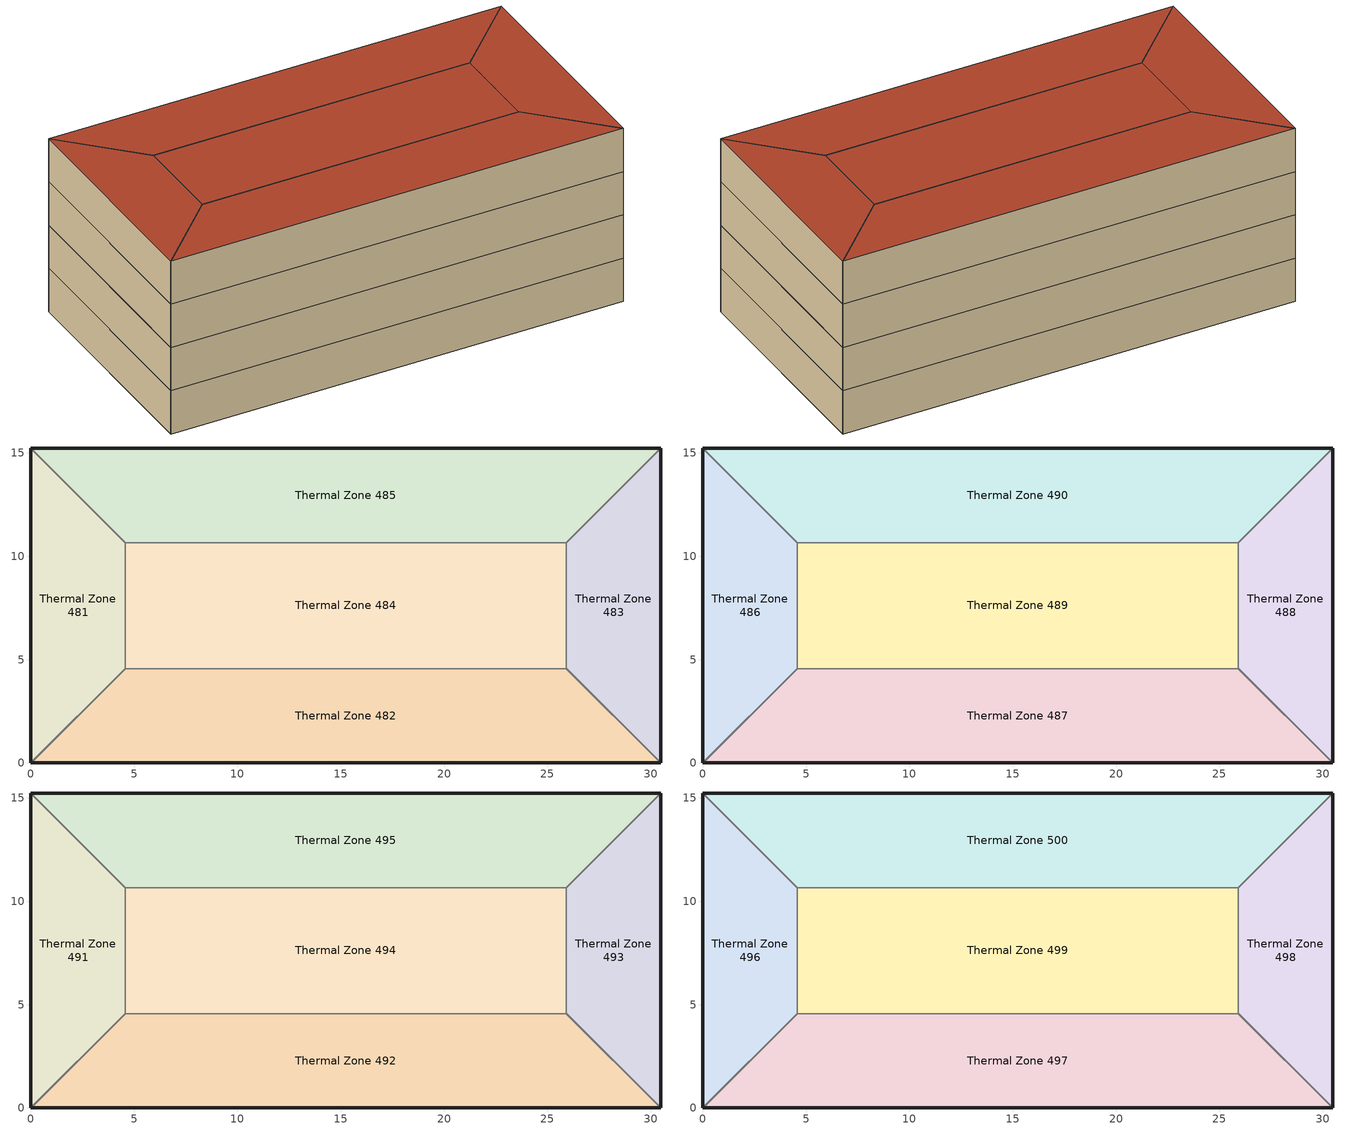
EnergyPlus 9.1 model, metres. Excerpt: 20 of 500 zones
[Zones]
Thermal Zone 481
 floor to Thermal Zone 476 (Interior Floor): 0,15.24 4.57,10.67 4.57,4.57 0,0 z292.61
 wall outside (ASHRAE 90.1-2010 ExtWall Mass ClimateZone 5): 0,15.24 0,0 z292.61:295.66
 wall to Thermal Zone 484 (Interior Wall): 4.57,4.57 4.57,10.67 z292.61:295.66
 wall to Thermal Zone 482 (Interior Wall): 0,0 4.57,4.57 z292.61:295.66
 wall to Thermal Zone 485 (Interior Wall): 4.57,10.67 0,15.24 z292.61:295.66
Thermal Zone 482
 floor to Thermal Zone 477 (Interior Floor): 25.91,4.57 30.48,0 0,0 4.57,4.57 z292.61
 wall outside (ASHRAE 90.1-2010 ExtWall Mass ClimateZone 5): 0,0 30.48,0 z292.61:295.66
 wall to Thermal Zone 484 (Interior Wall): 25.91,4.57 4.57,4.57 z292.61:295.66
 wall to Thermal Zone 483 (Interior Wall): 30.48,0 25.91,4.57 z292.61:295.66
Thermal Zone 483
 floor to Thermal Zone 478 (Interior Floor): 30.48,15.24 30.48,0 25.91,4.57 25.91,10.67 z292.61
 wall outside (ASHRAE 90.1-2010 ExtWall Mass ClimateZone 5): 30.48,0 30.48,15.24 z292.61:295.66
 wall to Thermal Zone 484 (Interior Wall): 25.91,10.67 25.91,4.57 z292.61:295.66
 wall to Thermal Zone 485 (Interior Wall): 30.48,15.24 25.91,10.67 z292.61:295.66
Thermal Zone 484
 floor to Thermal Zone 479 (Interior Floor): 25.91,10.67 25.91,4.57 4.57,4.57 4.57,10.67 z292.61
 wall to Thermal Zone 485 (Interior Wall): 25.91,10.67 4.57,10.67 z292.61:295.66
Thermal Zone 485
 floor to Thermal Zone 480 (Interior Floor): 30.48,15.24 25.91,10.67 4.57,10.67 0,15.24 z292.61
 wall outside (ASHRAE 90.1-2010 ExtWall Mass ClimateZone 5): 30.48,15.24 0,15.24 z292.61:295.66
Thermal Zone 486
 floor to Thermal Zone 481 (Interior Floor): 0,15.24 4.57,10.67 4.57,4.57 0,0 z295.66
 wall outside (ASHRAE 90.1-2010 ExtWall Mass ClimateZone 5): 0,15.24 0,0 z295.66:298.7
 wall to Thermal Zone 489 (Interior Wall): 4.57,4.57 4.57,10.67 z295.66:298.7
 wall to Thermal Zone 487 (Interior Wall): 0,0 4.57,4.57 z295.66:298.7
 wall to Thermal Zone 490 (Interior Wall): 4.57,10.67 0,15.24 z295.66:298.7
Thermal Zone 487
 floor to Thermal Zone 482 (Interior Floor): 25.91,4.57 30.48,0 0,0 4.57,4.57 z295.66
 wall outside (ASHRAE 90.1-2010 ExtWall Mass ClimateZone 5): 0,0 30.48,0 z295.66:298.7
 wall to Thermal Zone 489 (Interior Wall): 25.91,4.57 4.57,4.57 z295.66:298.7
 wall to Thermal Zone 488 (Interior Wall): 30.48,0 25.91,4.57 z295.66:298.7
Thermal Zone 488
 floor to Thermal Zone 483 (Interior Floor): 30.48,15.24 30.48,0 25.91,4.57 25.91,10.67 z295.66
 wall outside (ASHRAE 90.1-2010 ExtWall Mass ClimateZone 5): 30.48,0 30.48,15.24 z295.66:298.7
 wall to Thermal Zone 489 (Interior Wall): 25.91,10.67 25.91,4.57 z295.66:298.7
 wall to Thermal Zone 490 (Interior Wall): 30.48,15.24 25.91,10.67 z295.66:298.7
Thermal Zone 489
 floor to Thermal Zone 484 (Interior Floor): 25.91,10.67 25.91,4.57 4.57,4.57 4.57,10.67 z295.66
 wall to Thermal Zone 490 (Interior Wall): 25.91,10.67 4.57,10.67 z295.66:298.7
Thermal Zone 490
 floor to Thermal Zone 485 (Interior Floor): 30.48,15.24 25.91,10.67 4.57,10.67 0,15.24 z295.66
 wall outside (ASHRAE 90.1-2010 ExtWall Mass ClimateZone 5): 30.48,15.24 0,15.24 z295.66:298.7
Thermal Zone 491
 floor to Thermal Zone 486 (Interior Floor): 0,15.24 4.57,10.67 4.57,4.57 0,0 z298.7
 wall outside (ASHRAE 90.1-2010 ExtWall Mass ClimateZone 5): 0,15.24 0,0 z298.7:301.75
 wall to Thermal Zone 494 (Interior Wall): 4.57,4.57 4.57,10.67 z298.7:301.75
 wall to Thermal Zone 492 (Interior Wall): 0,0 4.57,4.57 z298.7:301.75
 wall to Thermal Zone 495 (Interior Wall): 4.57,10.67 0,15.24 z298.7:301.75
Thermal Zone 492
 floor to Thermal Zone 487 (Interior Floor): 25.91,4.57 30.48,0 0,0 4.57,4.57 z298.7
 wall outside (ASHRAE 90.1-2010 ExtWall Mass ClimateZone 5): 0,0 30.48,0 z298.7:301.75
 wall to Thermal Zone 494 (Interior Wall): 25.91,4.57 4.57,4.57 z298.7:301.75
 wall to Thermal Zone 493 (Interior Wall): 30.48,0 25.91,4.57 z298.7:301.75
Thermal Zone 493
 floor to Thermal Zone 488 (Interior Floor): 30.48,15.24 30.48,0 25.91,4.57 25.91,10.67 z298.7
 wall outside (ASHRAE 90.1-2010 ExtWall Mass ClimateZone 5): 30.48,0 30.48,15.24 z298.7:301.75
 wall to Thermal Zone 494 (Interior Wall): 25.91,10.67 25.91,4.57 z298.7:301.75
 wall to Thermal Zone 495 (Interior Wall): 30.48,15.24 25.91,10.67 z298.7:301.75
Thermal Zone 494
 floor to Thermal Zone 489 (Interior Floor): 25.91,10.67 25.91,4.57 4.57,4.57 4.57,10.67 z298.7
 wall to Thermal Zone 495 (Interior Wall): 25.91,10.67 4.57,10.67 z298.7:301.75
Thermal Zone 495
 floor to Thermal Zone 490 (Interior Floor): 30.48,15.24 25.91,10.67 4.57,10.67 0,15.24 z298.7
 wall outside (ASHRAE 90.1-2010 ExtWall Mass ClimateZone 5): 30.48,15.24 0,15.24 z298.7:301.75
Thermal Zone 496
 floor to Thermal Zone 491 (Interior Floor): 0,15.24 4.57,10.67 4.57,4.57 0,0 z301.75
 wall outside (ASHRAE 90.1-2010 ExtWall Mass ClimateZone 5): 0,15.24 0,0 z301.75:304.8
 wall to Thermal Zone 499 (Interior Wall): 4.57,4.57 4.57,10.67 z301.75:304.8
 wall to Thermal Zone 497 (Interior Wall): 0,0 4.57,4.57 z301.75:304.8
 wall to Thermal Zone 500 (Interior Wall): 4.57,10.67 0,15.24 z301.75:304.8
 roof outside (ASHRAE 90.1-2010 ExtRoof IEAD ClimateZone 2-8): 0,0 4.57,4.57 4.57,10.67 0,15.24 z304.8
Thermal Zone 497
 floor to Thermal Zone 492 (Interior Floor): 25.91,4.57 30.48,0 0,0 4.57,4.57 z301.75
 wall outside (ASHRAE 90.1-2010 ExtWall Mass ClimateZone 5): 0,0 30.48,0 z301.75:304.8
 wall to Thermal Zone 499 (Interior Wall): 25.91,4.57 4.57,4.57 z301.75:304.8
 wall to Thermal Zone 498 (Interior Wall): 30.48,0 25.91,4.57 z301.75:304.8
 roof outside (ASHRAE 90.1-2010 ExtRoof IEAD ClimateZone 2-8): 30.48,0 25.91,4.57 4.57,4.57 0,0 z304.8
Thermal Zone 498
 floor to Thermal Zone 493 (Interior Floor): 30.48,15.24 30.48,0 25.91,4.57 25.91,10.67 z301.75
 wall outside (ASHRAE 90.1-2010 ExtWall Mass ClimateZone 5): 30.48,0 30.48,15.24 z301.75:304.8
 wall to Thermal Zone 499 (Interior Wall): 25.91,10.67 25.91,4.57 z301.75:304.8
 wall to Thermal Zone 500 (Interior Wall): 30.48,15.24 25.91,10.67 z301.75:304.8
 roof outside (ASHRAE 90.1-2010 ExtRoof IEAD ClimateZone 2-8): 30.48,0 30.48,15.24 25.91,10.67 25.91,4.57 z304.8
Thermal Zone 499
 floor to Thermal Zone 494 (Interior Floor): 25.91,10.67 25.91,4.57 4.57,4.57 4.57,10.67 z301.75
 wall to Thermal Zone 500 (Interior Wall): 25.91,10.67 4.57,10.67 z301.75:304.8
 roof outside (ASHRAE 90.1-2010 ExtRoof IEAD ClimateZone 2-8): 25.91,4.57 25.91,10.67 4.57,10.67 4.57,4.57 z304.8
Thermal Zone 500
 floor to Thermal Zone 495 (Interior Floor): 30.48,15.24 25.91,10.67 4.57,10.67 0,15.24 z301.75
 wall outside (ASHRAE 90.1-2010 ExtWall Mass ClimateZone 5): 30.48,15.24 0,15.24 z301.75:304.8
 roof outside (ASHRAE 90.1-2010 ExtRoof IEAD ClimateZone 2-8): 25.91,10.67 30.48,15.24 0,15.24 4.57,10.67 z304.8
[Building]
Building 1
[Site:Location]
Chicago Ohare Intl Ap: Latitude {deg}=41.98; Longitude {deg}=-87.92; Time Zone {hr}=-6; Elevation {m}=201
[Material] Thermal Absorptance=0.9
Name | Roughness | Thickness {m} | Conductivity {W/m-K} | Density {kg/m3} | Specific Heat {J/kg-K} | Solar Absorptance | Visible Absorptance
1/2IN Gypsum | Smooth | 0.0127 | 0.16 | 784.9 | 830 | 0.4 | 0.4
1IN Stucco | Smooth | 0.0253 | 0.6918 | 1858 | 837 | 0.92 | 0.92
8IN CONCRETE HW RefBldg | Rough | 0.2032 | 1.311 | 2240 | 836.8 | 0.7 | 0.7
F16 Acoustic tile | MediumSmooth | 0.0191 | 0.06 | 368 | 590 | 0.3 | 0.3
G01a 19mm gypsum board | MediumSmooth | 0.019 | 0.16 | 800 | 1090 | 0.4 | 0.4
IEAD Roof Insulation R-19.72 IP | MediumRough | 0.170137 | 0.049 | 265 | 836.8 | 0.7 | 0.7
M11 100mm lightweight concrete | MediumRough | 0.1016 | 0.53 | 1280 | 840 | 0.5 | 0.5
Mass Wall Insulation R-8.72 IP | MediumRough | 0.075271 | 0.049 | 265 | 836.8 | 0.7 | 0.7
Metal Decking | MediumSmooth | 0.0015 | 45.006 | 7680 | 418.4 | 0.6 | 0.6
Roof Membrane | VeryRough | 0.0095 | 0.16 | 1121.29 | 1460 | 0.7 | 0.7
[Material:AirGap]
Name | Thermal Resistance {m2-K/W}
F04 Wall air space resistance | 0.15
F05 Ceiling air space resistance | 0.18
[Construction]
ASHRAE 90.1-2010 ExtRoof IEAD ClimateZone 2-8: Roof Membrane, IEAD Roof Insulation R-19.72 IP, Metal Decking
ASHRAE 90.1-2010 ExtWall Mass ClimateZone 5: 1IN Stucco, 8IN CONCRETE HW RefBldg, Mass Wall Insulation R-8.72 IP, 1/2IN Gypsum
Interior Floor: F16 Acoustic tile, F05 Ceiling air space resistance, M11 100mm lightweight concrete
Interior Wall: G01a 19mm gypsum board, F04 Wall air space resistance, G01a 19mm gypsum board
[Zone]
Thermal Zone 481; Thermal Zone 482; Thermal Zone 483; Thermal Zone 484; Thermal Zone 485; Thermal Zone 486; Thermal Zone 487; Thermal Zone 488; Thermal Zone 489; Thermal Zone 490; Thermal Zone 491; Thermal Zone 492; Thermal Zone 493; Thermal Zone 494; Thermal Zone 495; Thermal Zone 496; Thermal Zone 497; Thermal Zone 498; Thermal Zone 499; Thermal Zone 500
